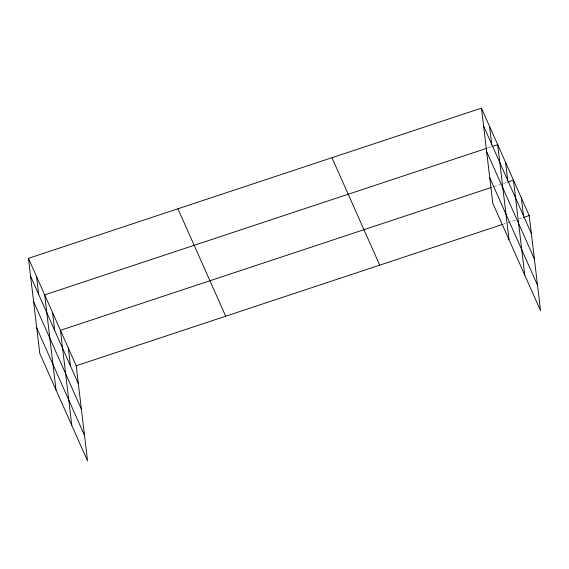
<?xml version="1.0" encoding="UTF-8"?>
<svg xmlns="http://www.w3.org/2000/svg" width="569" height="569" viewBox="0 0 569 569"><rect width="100%" height="100%" fill="white"/><g stroke="black" fill="none" stroke-linecap="round" stroke-linejoin="round"><path stroke-width="0.43" stroke-dasharray="2.85 2.13" d="M487.839 147.94L491.118 146.852M493.743 186.66L500.307 184.484M503.593 183.396L506.879 182.3M503.75 224.022L505.393 223.475M507.854 222.657L515.251 220.21M519.355 218.845L522.641 217.756"/><path stroke-width="0.85" d="M28.45 258.34L76.21 365.775L87.548 460.854L39.787 353.42L28.45 258.34L481.452 108.146L529.213 215.58L540.55 310.66L492.79 203.225L481.452 108.146M487.014 148.21L44.688 294.87L56.025 389.95M491.943 146.582L497.69 144.675L509.027 239.755M491.275 187.478L60.449 330.319L71.786 425.399M507.704 182.03L513.451 180.124L524.789 275.204M76.21 365.775L502.925 224.293M523.466 217.486L529.213 215.58M483.586 126.026L531.346 233.454M486.623 151.503L534.383 258.931M489.753 177.748L537.513 285.183M331.962 157.713L379.722 265.14M177.941 208.78L225.701 316.208M30.584 276.221L78.337 383.655M33.621 301.698L81.374 409.132M36.75 327.943L84.504 435.377M521.332 197.848L523.466 215.729M505.571 162.4L507.704 180.281M489.575 126.41L491.708 144.291M68.33 348.05L70.456 365.924M52.568 312.594L54.702 330.475M36.565 276.605L38.699 294.486"/></g></svg>
